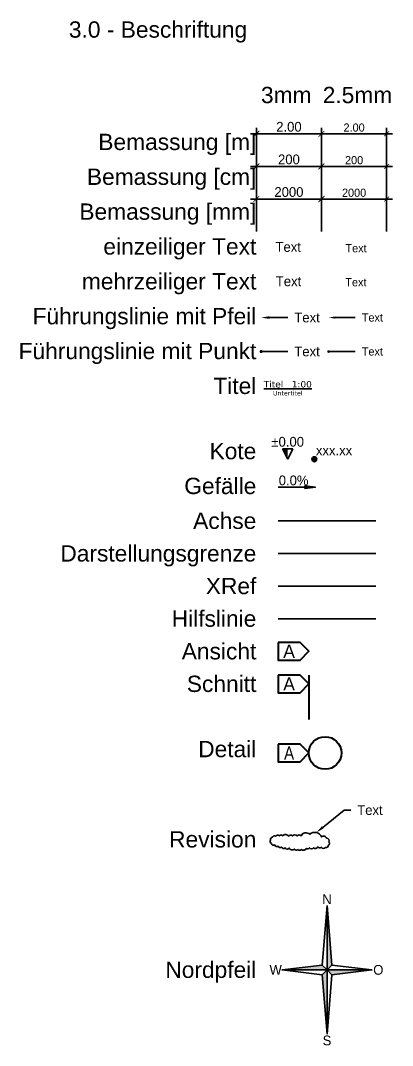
# Model space of a CAD drawing. Header units: metres. Extents: x 27 to 162, y 0 to 67.
# Drawn here: x 27.07 to 38.49, y 14.17 to 45.6 of the extents above; entities that cross this region are included whole.
import ezdxf
from ezdxf import colors
from ezdxf.entities.mleader import LeaderData, LeaderLine
from ezdxf.enums import TextEntityAlignment as Align
from ezdxf.math import Vec2, Vec3

# ---------------------------------------------------------------- set-up
doc = ezdxf.new("R2010")
doc.units = ezdxf.units.M
doc.linetypes.add('AXES', pattern=[2, 1.25, -0.25, 0.25, -0.25])
doc.linetypes.add('AXES2', pattern=[1.125, 0.75, -0.125, 0.125, -0.125])
for name, color, linetype in [('3_Beschriftung_Achse', 7, 'AXES'), ('3_Beschriftung_Bemassung', 7, 'Continuous'), ('3_Beschriftung_Darstellungsgrenze', 7, 'Continuous'), ('3_Beschriftung_Führungslinie', 7, 'Continuous'), ('3_Beschriftung_Kotierung', 7, 'Continuous'), ('3_Beschriftung_Nordpfeil', 7, 'Continuous'), ('3_Beschriftung_Text', 7, 'Continuous'), ('3_Beschriftung_Titel', 7, 'Continuous'), ('3_Beschriftung_XRef', 7, 'Continuous')]:
    doc.layers.add(name, color=color, linetype=linetype)
doc.layers.add('3_Beschriftung_Hilfslinie', color=3, linetype='Continuous', plot=False)
doc.layers.add('3_Beschriftung_Revisionswolke', color=7, linetype='Continuous', true_color=0x643b11)
doc.layers.add('3_Beschriftung_Sicht', color=7, linetype='Continuous', lineweight=30)
doc.styles.add('Arial', font='arial.ttf')
doc.styles.add('Standart S&P gross', font='ARIALN.TTF', dxfattribs={"height": 3})
doc.styles.add('Text 10.0 mm', font='verdana.ttf', dxfattribs={"height": 10})
doc.styles.add('Text 2.5 mm', font='cmunrm.ttf', dxfattribs={"height": 2.5})
doc.styles.add('Text 3.0 mm', font='cmunrm.ttf', dxfattribs={"height": 3})
doc.styles.add('Text 4.0 mm', font='cmunrm.ttf', dxfattribs={"height": 4})
doc.dimstyles.new('Bemassung 2.5 mm [cm]', dxfattribs={"dimtxt": 2.5, "dimasz": 1.5, "dimexe": 1.8, "dimexo": 0, "dimgap": 0.6, "dimtad": 1, "dimdec": 1, "dimlfac": 100, "dimzin": 9, "dimdsep": 46, "dimtxsty": 'Text 2.5 mm', "dimblk": 'ARCHTICK', "dimcen": 2.5, "dimdle": 1.8, "dimclrt": 256, "dimadec": 0, "dimazin": 0, "dimtfac": 1, "dimtdec": 1, "dimtmove": 0, "dimatfit": 2, "dimfxl": 10, "dimfxlon": 1, "dimarcsym": 0})
doc.dimstyles.new('Bemassung 2.5 mm [m]', dxfattribs={"dimtxt": 2.5, "dimasz": 1.5, "dimexe": 1.8, "dimexo": 0, "dimgap": 0.6, "dimtad": 1, "dimrnd": 0.01, "dimzin": 1, "dimdsep": 46, "dimtxsty": 'Text 2.5 mm', "dimblk": 'ARCHTICK', "dimcen": 2.5, "dimdle": 1.8, "dimclrt": 256, "dimadec": 0, "dimazin": 0, "dimtfac": 1, "dimtmove": 0, "dimatfit": 2, "dimfxl": 10, "dimfxlon": 1, "dimarcsym": 0})
doc.dimstyles.new('Bemassung 2.5 mm [mm]', dxfattribs={"dimtxt": 2.5, "dimasz": 1.5, "dimexe": 1.8, "dimexo": 0, "dimgap": 0.6, "dimtad": 1, "dimdec": 0, "dimlfac": 1000, "dimrnd": 0.5, "dimzin": 9, "dimdsep": 46, "dimtxsty": 'Text 2.5 mm', "dimblk": 'ARCHTICK', "dimcen": 2.5, "dimdle": 1.8, "dimclrt": 256, "dimadec": 0, "dimazin": 0, "dimtfac": 1, "dimtdec": 0, "dimtmove": 0, "dimatfit": 2, "dimfxl": 10, "dimfxlon": 1, "dimarcsym": 0})
doc.dimstyles.new('Bemassung 3.0 mm [cm]', dxfattribs={"dimtxt": 3, "dimasz": 1.8, "dimexe": 1.8, "dimexo": 0, "dimgap": 0.6, "dimtad": 1, "dimdec": 1, "dimlfac": 100, "dimzin": 9, "dimdsep": 46, "dimtxsty": 'Text 3.0 mm', "dimblk": 'ARCHTICK', "dimcen": 2.5, "dimdle": 1.8, "dimclrt": 256, "dimadec": 0, "dimazin": 0, "dimtfac": 1, "dimtdec": 1, "dimtmove": 0, "dimatfit": 2, "dimfxl": 10, "dimfxlon": 1, "dimarcsym": 0})
doc.dimstyles.new('Bemassung 3.0 mm [m]', dxfattribs={"dimtxt": 3, "dimasz": 1.8, "dimexe": 1.8, "dimexo": 0, "dimgap": 0.6, "dimtad": 1, "dimrnd": 0.01, "dimzin": 1, "dimdsep": 46, "dimtxsty": 'Text 3.0 mm', "dimblk": 'ARCHTICK', "dimcen": 2.5, "dimdle": 1.8, "dimclrt": 256, "dimadec": 0, "dimazin": 0, "dimtfac": 1, "dimtmove": 0, "dimatfit": 2, "dimfxl": 10, "dimfxlon": 1, "dimarcsym": 0})
doc.dimstyles.new('Bemassung 3.0 mm [mm]', dxfattribs={"dimtxt": 3, "dimasz": 1.8, "dimexe": 1.8, "dimexo": 0, "dimgap": 0.6, "dimtad": 1, "dimdec": 0, "dimlfac": 1000, "dimrnd": 0.5, "dimzin": 9, "dimdsep": 46, "dimtxsty": 'Text 3.0 mm', "dimblk": 'ARCHTICK', "dimcen": 2.5, "dimdle": 1.8, "dimclrt": 256, "dimadec": 0, "dimazin": 0, "dimtfac": 1, "dimtdec": 0, "dimtmove": 0, "dimatfit": 2, "dimfxl": 10, "dimfxlon": 1, "dimarcsym": 0})

# ---------------------------------------------------------------- blocks, each defined once
blk = doc.blocks.new('_ArchTick')
at = {"color": 0, "linetype": 'ByBlock', "const_width": 0.15}
blk.add_lwpolyline([(-0.5, -0.5), (0.5, 0.5)], dxfattribs=at)
blk = doc.blocks.new('*D16')
at = {"layer": '3_Beschriftung_Bemassung', "color": 0, "lineweight": -2, "transparency": 16777216}
for p, q in [((34.306, 40.129), (34.306, 41.309)), ((36.306, 40.129), (36.306, 41.309)), ((34.126, 41.129), (36.486, 41.129))]:
    blk.add_line(p, q, dxfattribs=at)
at = {"layer": '3_Beschriftung_Bemassung', "color": 0, "lineweight": -2, "transparency": 16777216, "xscale": 0.18, "yscale": 0.18, "zscale": 0.18, "rotation": 180}
blk.add_blockref('_ArchTick', (34.306, 41.129), dxfattribs=at)
at = {"layer": '3_Beschriftung_Bemassung', "color": 0, "lineweight": -2, "transparency": 16777216, "xscale": 0.18, "yscale": 0.18, "zscale": 0.18}
blk.add_blockref('_ArchTick', (36.306, 41.129), dxfattribs=at)
at = {"layer": '3_Beschriftung_Bemassung', "transparency": 16777216, "insert": (35.306, 41.342), "char_height": 0.3, "attachment_point": 5, "style": 'Text 3.0 mm'}
blk.add_mtext('200', dxfattribs=at)
blk = doc.blocks.new('*D17')
at = {"layer": '3_Beschriftung_Bemassung', "color": 0, "lineweight": -2, "transparency": 16777216}
for p, q in [((34.126, 42.129), (36.486, 42.129)), ((34.306, 41.129), (34.306, 42.309)), ((36.306, 41.129), (36.306, 42.309))]:
    blk.add_line(p, q, dxfattribs=at)
at = {"layer": '3_Beschriftung_Bemassung', "color": 0, "lineweight": -2, "transparency": 16777216, "xscale": 0.18, "yscale": 0.18, "zscale": 0.18, "rotation": 180}
blk.add_blockref('_ArchTick', (34.306, 42.129), dxfattribs=at)
at = {"layer": '3_Beschriftung_Bemassung', "color": 0, "lineweight": -2, "transparency": 16777216, "xscale": 0.18, "yscale": 0.18, "zscale": 0.18}
blk.add_blockref('_ArchTick', (36.306, 42.129), dxfattribs=at)
at = {"layer": '3_Beschriftung_Bemassung', "transparency": 16777216, "insert": (35.306, 42.342), "char_height": 0.3, "attachment_point": 5, "style": 'Text 3.0 mm'}
blk.add_mtext('2.00', dxfattribs=at)
blk = doc.blocks.new('*D18')
at = {"layer": '3_Beschriftung_Bemassung', "color": 0, "lineweight": -2, "transparency": 16777216}
for p, q in [((34.306, 39.129), (34.306, 40.309)), ((36.306, 39.129), (36.306, 40.309)), ((34.126, 40.129), (36.486, 40.129))]:
    blk.add_line(p, q, dxfattribs=at)
at = {"layer": '3_Beschriftung_Bemassung', "color": 0, "lineweight": -2, "transparency": 16777216, "xscale": 0.18, "yscale": 0.18, "zscale": 0.18, "rotation": 180}
blk.add_blockref('_ArchTick', (34.306, 40.129), dxfattribs=at)
at = {"layer": '3_Beschriftung_Bemassung', "color": 0, "lineweight": -2, "transparency": 16777216, "xscale": 0.18, "yscale": 0.18, "zscale": 0.18}
blk.add_blockref('_ArchTick', (36.306, 40.129), dxfattribs=at)
at = {"layer": '3_Beschriftung_Bemassung', "transparency": 16777216, "insert": (35.306, 40.342), "char_height": 0.3, "attachment_point": 5, "style": 'Text 3.0 mm'}
blk.add_mtext('2000', dxfattribs=at)
blk = doc.blocks.new('*D19')
at = {"layer": '3_Beschriftung_Bemassung', "color": 0, "lineweight": -2, "transparency": 16777216}
for p, q in [((36.306, 40.129), (36.306, 41.309)), ((38.306, 40.129), (38.306, 41.309)), ((36.126, 41.129), (38.486, 41.129))]:
    blk.add_line(p, q, dxfattribs=at)
at = {"layer": '3_Beschriftung_Bemassung', "color": 0, "lineweight": -2, "transparency": 16777216, "xscale": 0.15, "yscale": 0.15, "zscale": 0.15, "rotation": 180}
blk.add_blockref('_ArchTick', (36.306, 41.129), dxfattribs=at)
at = {"layer": '3_Beschriftung_Bemassung', "color": 0, "lineweight": -2, "transparency": 16777216, "xscale": 0.15, "yscale": 0.15, "zscale": 0.15}
blk.add_blockref('_ArchTick', (38.306, 41.129), dxfattribs=at)
at = {"layer": '3_Beschriftung_Bemassung', "transparency": 16777216, "insert": (37.306, 41.319), "char_height": 0.25, "attachment_point": 5, "style": 'Text 2.5 mm'}
blk.add_mtext('200', dxfattribs=at)
blk = doc.blocks.new('*D20')
at = {"layer": '3_Beschriftung_Bemassung', "color": 0, "lineweight": -2, "transparency": 16777216}
for p, q in [((36.126, 42.129), (38.486, 42.129)), ((36.306, 41.129), (36.306, 42.309)), ((38.306, 41.129), (38.306, 42.309))]:
    blk.add_line(p, q, dxfattribs=at)
at = {"layer": '3_Beschriftung_Bemassung', "color": 0, "lineweight": -2, "transparency": 16777216, "xscale": 0.15, "yscale": 0.15, "zscale": 0.15, "rotation": 180}
blk.add_blockref('_ArchTick', (36.306, 42.129), dxfattribs=at)
at = {"layer": '3_Beschriftung_Bemassung', "color": 0, "lineweight": -2, "transparency": 16777216, "xscale": 0.15, "yscale": 0.15, "zscale": 0.15}
blk.add_blockref('_ArchTick', (38.306, 42.129), dxfattribs=at)
at = {"layer": '3_Beschriftung_Bemassung', "transparency": 16777216, "insert": (37.306, 42.319), "char_height": 0.25, "attachment_point": 5, "style": 'Text 2.5 mm'}
blk.add_mtext('2.00', dxfattribs=at)
blk = doc.blocks.new('*D21')
at = {"layer": '3_Beschriftung_Bemassung', "color": 0, "lineweight": -2, "transparency": 16777216}
for p, q in [((36.306, 39.129), (36.306, 40.309)), ((38.306, 39.129), (38.306, 40.309)), ((36.126, 40.129), (38.486, 40.129))]:
    blk.add_line(p, q, dxfattribs=at)
at = {"layer": '3_Beschriftung_Bemassung', "color": 0, "lineweight": -2, "transparency": 16777216, "xscale": 0.15, "yscale": 0.15, "zscale": 0.15, "rotation": 180}
blk.add_blockref('_ArchTick', (36.306, 40.129), dxfattribs=at)
at = {"layer": '3_Beschriftung_Bemassung', "color": 0, "lineweight": -2, "transparency": 16777216, "xscale": 0.15, "yscale": 0.15, "zscale": 0.15}
blk.add_blockref('_ArchTick', (38.306, 40.129), dxfattribs=at)
at = {"layer": '3_Beschriftung_Bemassung', "transparency": 16777216, "insert": (37.306, 40.319), "char_height": 0.25, "attachment_point": 5, "style": 'Text 2.5 mm'}
blk.add_mtext('2000', dxfattribs=at)
blk = doc.blocks.new('_Dot')
at = {"color": 0, "linetype": 'ByBlock', "lineweight": -2}
blk.add_line((-0.5, 0), (-1, 0), dxfattribs=at)
at = {"color": 0, "linetype": 'ByBlock', "const_width": 0.5}
blk.add_lwpolyline([(-0.25, 0, 1), (0.25, 0, 1)], format="xyb", close=True, dxfattribs=at)
blk = doc.blocks.new('*U7')
h = blk.add_hatch(color=256)
h.dxf.hatch_style = 1
h.paths.add_polyline_path([(-3.2, -0.4), (-3.2, 0.4), (0, 0)])
blk.add_lwpolyline([(-3.2, -0.4), (-3.2, 0.4), (0, 0)], close=True)
blk.add_lwpolyline([(-3.2, 0), (-11.44, 0)])
at = {"style": 'Text 3.0 mm', "flags": 4}
blk.add_attdef('0.0%', (-11.25, 0.61), '', height=3, dxfattribs=at)
blk = doc.blocks.new('*U13')
at = {"ltscale": 10}
blk.add_lwpolyline([(-0.9408, 0.2688), (-0.9408, -0.2688), (-0.2688, -0.2688), (0, 0), (-0.2688, 0.2688)], close=True, dxfattribs=at)
at = {"linetype": 'AXES2', "ltscale": 10, "style": 'Text 4.0 mm', "flags": 4}
blk.add_attdef('X', text='', height=0.4, dxfattribs=at).set_placement((-0.6048, 0), align=Align.MIDDLE_CENTER)
blk = doc.blocks.new('*U14')
at = {"linetype": 'AXES2', "ltscale": 5}
blk.add_line((0, 0.269), (0, -1.086), dxfattribs=at)
at = {"ltscale": 10}
blk.add_lwpolyline([(-0.941, 0.269), (-0.941, -0.269), (-0.269, -0.269), (0, 0), (-0.269, 0.269)], close=True, dxfattribs=at)
at = {"linetype": 'AXES2', "ltscale": 10, "style": 'Text 4.0 mm', "flags": 4}
blk.add_attdef('X', text='', height=0.4, dxfattribs=at).set_placement((-0.605, 0), align=Align.MIDDLE_CENTER)
blk = doc.blocks.new('*U15')
h = blk.add_hatch(color=256)
h.dxf.hatch_style = 1
h.paths.add_polyline_path([(0, 19.69), (0, 0), (1.48, 1.48)])
h = blk.add_hatch(color=256)
h.dxf.hatch_style = 1
h.paths.add_polyline_path([(-1.48, 1.48), (-13.78, 0), (0, 0)])
h = blk.add_hatch(color=256)
h.dxf.hatch_style = 1
h.paths.add_polyline_path([(0, 0), (-1.48, -1.48), (0, -19.69)])
h = blk.add_hatch(color=256)
h.dxf.hatch_style = 1
h.paths.add_polyline_path([(13.78, 0), (0, 0), (1.48, -1.48)])
for points in [[(0, 19.69), (-1.48, 1.48), (0, 0), (1.48, 1.48), (0, 19.69)], [(0, 19.69), (0, 0)], [(-1.48, 1.48), (-13.78, 0), (-1.48, -1.48)], [(0, 0), (-13.78, 0)], [(0, -19.69), (-1.48, -1.48), (0, 0), (1.48, -1.48), (0, -19.69)], [(0, -19.69), (0, 0)], [(0, 0), (13.78, 0)], [(1.48, 1.48), (13.78, 0), (1.48, -1.48)]]:
    blk.add_lwpolyline(points)
at = {"style": 'Text 3.0 mm'}
for s, p in [('N', (0, 21.65)), ('W', (-15.75, 0)), ('O', (15.75, 0)), ('S', (0, -21.65))]:
    blk.add_text(s, height=3, dxfattribs=at).set_placement(p, align=Align.MIDDLE)
blk = doc.blocks.new('w_Beschriftung_Titel')
at = {"style": 'Text 10.0 mm'}
for tag, height, p in [('TITEL', 10, (0, 0)), ('UNTERTITEL', 7, (0, -13.8))]:
    blk.add_attdef(tag, text='', height=height, dxfattribs=at).set_placement(p, align=Align.MIDDLE)
blk = doc.blocks.new('*U10')
h = blk.add_hatch(color=256)
h.dxf.hatch_style = 1
edge = h.paths.add_edge_path()
edge.add_arc((0, 0), 0.75, 0, 360)
blk.add_circle((0, 0), 0.75)
at = {"style": 'Text 3.0 mm', "flags": 8}
blk.add_attdef('HÖHE', (0.47, 1.19), '', height=3, dxfattribs=at)
blk = doc.blocks.new('*U12')
at = {"ltscale": 10}
blk.add_lwpolyline([(-14.408, 2.688), (-14.408, -2.688), (-7.688, -2.688), (-5, 0), (-7.688, 2.688)], close=True, dxfattribs=at)
at = {"linetype": 'AXES2', "ltscale": 10, "style": 'Standart S&P gross', "flags": 4}
blk.add_attdef('X', text='', height=4, dxfattribs=at).set_placement((-11.048, 0), align=Align.MIDDLE_CENTER)
blk = doc.blocks.new('w_Beschriftung_Höhenkote_Schnitt')
blk.add_hatch(color=256).paths.add_polyline_path([(-1.6, 3.2), (0, 3.2), (0, 0)])
for p, q in [((0, 0), (-1.6, 3.2)), ((-1.6, 3.2), (1.6, 3.2)), ((1.6, 3.2), (0, 0))]:
    blk.add_line(p, q)
at = {"style": 'Text 3.0 mm', "flags": 12}
blk.add_attdef('%%P0.00', text='', height=3, dxfattribs=at).set_placement((0, 3.85), align=Align.CENTER)

msp = doc.modelspace()

# ---------------------------------------------------------------- linework, layer by layer
at = {"layer": '3_Beschriftung_Achse', "ltscale": 10}
msp.add_lwpolyline([(37.9747, 30.2588), (34.9747, 30.2588)], dxfattribs=at)
at = {"layer": '3_Beschriftung_Darstellungsgrenze', "ltscale": 10}
msp.add_lwpolyline([(37.9747, 29.2588), (34.9747, 29.2588)], dxfattribs=at)
at = {"layer": '3_Beschriftung_Hilfslinie'}
msp.add_lwpolyline([(34.9747, 27.2588), (37.9747, 27.2588)], dxfattribs=at)
at = {"layer": '3_Beschriftung_Revisionswolke'}
msp.add_lwpolyline([(36.4569, 20.5286, 0.5205671), (36.3092, 20.568, 0.5205671), (36.3092, 20.568, 0.5205671), (35.9447, 20.6467, 0.5205671), (35.9447, 20.6467, 0.5205671), (35.6788, 20.5975, 0.5205671), (35.6788, 20.5975, 0.5205671), (35.5606, 20.5975, 0.5205671), (35.5606, 20.5975, 0.5205671), (35.4128, 20.5975, 0.5205671), (35.4128, 20.5975, 0.5205671), (35.2946, 20.5877, 0.5205671), (35.2946, 20.5877, 0.5205671), (35.1173, 20.5975, 0.5205671), (35.1173, 20.5975, 0.5205671), (35.009, 20.5975, 0.5205671), (35.009, 20.5975, 0.5205671), (34.9006, 20.5877, 0.5205671), (34.9006, 20.5877, 0.5205671), (34.8021, 20.5581, 0.5205671), (34.8021, 20.5581, 0.5205671), (34.743, 20.4695, 0.5205671), (34.743, 20.4695, 0.5205671), (34.7627, 20.3711, 0.5205671), (34.7627, 20.3711, 0.5205671), (34.8711, 20.3219, 0.5205671), (34.8711, 20.3219, 0.5205671), (34.9794, 20.2825, 0.5205671), (34.9794, 20.2825, 0.5205671), (35.0779, 20.253, 0.5205671), (35.0779, 20.253, 0.5205671), (35.1863, 20.2333, 0.5205671), (35.1863, 20.2333, 0.5205671), (35.3143, 20.2234, 0.5205671), (35.3143, 20.2234, 0.5205671), (35.4719, 20.1939, 0.5205671), (35.4719, 20.1939, 0.5205671), (35.5803, 20.184, 0.5205671), (35.5803, 20.184, 0.5205671), (35.6886, 20.184, 0.5205671), (35.6886, 20.184, 0.5205671), (35.8364, 20.2136, 0.5205671), (35.8364, 20.2136, 0.5205671), (35.9349, 20.2333, 0.5205671), (35.9349, 20.2333, 0.5205671), (36.0629, 20.2333, 0.5205671), (36.0629, 20.2333, 0.5205671), (36.191, 20.2628, 0.5205671), (36.191, 20.2628, 0.5205671), (36.2993, 20.253, 0.5205671), (36.2993, 20.253, 0.5205671), (36.4274, 20.2431, 0.5205671), (36.4274, 20.2431, 0.5205671), (36.516, 20.312, 0.5205671), (36.516, 20.312, 0.5205671), (36.5357, 20.4105, 0.5205671), (36.5357, 20.4105, 0.5205671)], format="xyb", close=True, dxfattribs=at)
at = {"layer": '3_Beschriftung_Sicht'}
msp.add_circle((36.4155, 23.1408), 0.5, dxfattribs=at)
at = {"layer": '3_Beschriftung_XRef', "ltscale": 10}
msp.add_lwpolyline([(37.9747, 28.2588), (34.9747, 28.2588)], dxfattribs=at)

# ---------------------------------------------------------------- block references
at = {"layer": '3_Beschriftung_Kotierung'}
ref = msp.add_blockref('w_Beschriftung_Höhenkote_Schnitt', (35.268, 32.1492), dxfattribs=dict(at, xscale=0.1, yscale=0.1, zscale=0.1))
ref.add_attrib('%%P0.00', '%%p0.00', dxfattribs={"layer": '0', "height": 0.3, "style": 'Text 3.0 mm'}).set_placement((35.268, 32.5344), align=Align.CENTER)
ref = msp.add_blockref('*U10', (36.0867, 32.1492), dxfattribs=dict(at, xscale=0.1, yscale=0.1, zscale=0.1))
ref.add_attrib('HÖHE', 'xxx.xx', (36.1338, 32.2683), dxfattribs={"layer": '0', "height": 0.3, "style": 'Text 3.0 mm'})
ref = msp.add_blockref('*U7', (36.1182, 31.2888), dxfattribs=dict(at, xscale=0.1, yscale=0.1, zscale=0.1))
ref.add_attrib('0.0%', '0.0%', (34.9931, 31.3502), dxfattribs={"layer": '0', "height": 0.3, "style": 'Text 3.0 mm'})
at = {"layer": '3_Beschriftung_Nordpfeil', "xscale": 0.1, "yscale": 0.1, "zscale": 0.1}
msp.add_blockref('*U15', (36.4747, 16.4905), dxfattribs=at)
at = {"layer": '3_Beschriftung_Sicht'}
ref = msp.add_blockref('*U13', (35.9155, 26.2588), dxfattribs=at)
ref.add_attrib('X', 'A', dxfattribs={"layer": '0', "linetype": 'AXES2', "ltscale": 10, "height": 0.4, "style": 'Text 4.0 mm'}).set_placement((35.3107, 26.2588), align=Align.MIDDLE_CENTER)
ref = msp.add_blockref('*U14', (35.9155, 25.2588), dxfattribs=at)
ref.add_attrib('X', 'A', dxfattribs={"layer": '0', "linetype": 'AXES2', "ltscale": 10, "height": 0.4, "style": 'Text 4.0 mm'}).set_placement((35.3107, 25.2588), align=Align.MIDDLE_CENTER)
ref = msp.add_blockref('*U12', (36.4155, 23.1408), dxfattribs=dict(at, xscale=0.1, yscale=0.1, zscale=0.1))
ref.add_attrib('X', 'A', dxfattribs={"layer": '0', "linetype": 'AXES2', "ltscale": 10, "height": 0.4, "style": 'Standart S&P gross'}).set_placement((35.3107, 23.1408), align=Align.MIDDLE_CENTER)
at = {"layer": '3_Beschriftung_Titel', "xscale": 0.02, "yscale": 0.02, "zscale": 0.02}
msp.add_blockref('w_Beschriftung_Titel', (35.2716, 34.4519), dxfattribs=at).add_auto_attribs({'TITEL': '%%uTitel   1:00', 'UNTERTITEL': 'Untertitel'})

# ---------------------------------------------------------------- texts
at = {"color": 122, "style": 'Arial'}
msp.add_text('3.0 - Beschriftung', height=0.5, dxfattribs=at).set_placement((34.0246, 45.3267), align=Align.MIDDLE_RIGHT)
at = {"color": 60, "style": 'Arial'}
for s, p in [('3mm', (35.9996, 43.3187)), ('2.5mm', (38.4774, 43.3187)), ('Bemassung [m]', (34.3059, 41.8806)), ('Bemassung [cm]', (34.3059, 40.8119)), ('Bemassung [mm]', (34.3059, 39.7431)), ('einzeiliger Text', (34.3059, 38.6743)), ('mehrzeiliger Text', (34.3059, 37.6055)), ('Führungslinie mit Pfeil', (34.3059, 36.5368)), ('Führungslinie mit Punkt', (34.3059, 35.468)), ('Titel', (34.3059, 34.3992)), ('Kote', (34.3059, 32.3992)), ('Gefälle', (34.3059, 31.3305)), ('Achse', (34.3059, 30.2617)), ('Darstellungsgrenze', (34.3059, 29.2617)), ('XRef', (34.3059, 28.2617)), ('Hilfslinie', (34.3059, 27.2617)), ('Ansicht', (34.3059, 26.2617)), ('Schnitt', (34.3059, 25.2617)), ('Detail', (34.3059, 23.2617)), ('Revision', (34.3059, 20.4934)), ('Nordpfeil', (34.3059, 16.4934))]:
    msp.add_text(s, height=0.5, dxfattribs=at).set_placement(p, align=Align.MIDDLE_RIGHT)
at = {"layer": '3_Beschriftung_Text'}
for height, style, p in [(0.3, 'Text 3.0 mm', (34.8936, 38.5095)), (0.25, 'Text 2.5 mm', (37.0402, 38.4952))]:
    msp.add_text('Text', height=height, dxfattribs=dict(at, style=style)).set_placement(p)
at = {"layer": '3_Beschriftung_Text', "attachment_point": 1}
for insert, char_height, width, style in [((34.9033, 37.7561), 0.3, 1.441152, 'Text 3.0 mm'), ((37.0365, 37.7022), 0.25, 1.36234, 'Text 2.5 mm')]:
    msp.add_mtext('Text', dxfattribs=dict(at, insert=insert, char_height=char_height, width=width, style=style))

# ---------------------------------------------------------------- dimensions: what is measured, and where the dimension line sits
at = {"layer": '3_Beschriftung_Bemassung'}
for base, p1, p2, dimstyle, picture, middle in [((36.3059, 42.129), (34.3059, 41.129), (36.3059, 41.129), 'Bemassung 3.0 mm [m]', '*D17', (35.3059, 42.3421)), ((38.3059, 42.129), (36.3059, 41.129), (38.3059, 41.129), 'Bemassung 2.5 mm [m]', '*D20', (37.3059, 42.3192)), ((36.3059, 41.129), (34.3059, 40.129), (36.3059, 40.129), 'Bemassung 3.0 mm [cm]', '*D16', (35.3059, 41.3421)), ((38.3059, 41.129), (36.3059, 40.129), (38.3059, 40.129), 'Bemassung 2.5 mm [cm]', '*D19', (37.3059, 41.3192)), ((36.3059, 40.129), (34.3059, 39.129), (36.3059, 39.129), 'Bemassung 3.0 mm [mm]', '*D18', (35.3059, 40.3421)), ((38.3059, 40.129), (36.3059, 39.129), (38.3059, 39.129), 'Bemassung 2.5 mm [mm]', '*D21', (37.3059, 40.3192))]:
    dim = msp.add_linear_dim(base=base, p1=p1, p2=p2, dimstyle=dimstyle, dxfattribs=at)
    dim.commit()
    dim.dimension.update_dxf_attribs({"geometry": picture, "text_midpoint": middle})

# ---------------------------------------------------------------- leaders
at = {"layer": '3_Beschriftung_Führungslinie'}
ml = msp.add_multileader_mtext('Standard', dxfattribs=at)
ml.set_content('Text', color=256, style='Text 3.0 mm')
ml.set_leader_properties()
ml.build(insert=Vec2(0, 0))
ml.multileader.update_dxf_attribs({"text_left_attachment_type": 2, "text_right_attachment_type": 2, "dogleg_length": 2, "arrow_head_size": 0.25, "scale": 0.1})
ctx = ml.context
ctx.base_point, ctx.scale, ctx.char_height, ctx.arrow_head_size, ctx.landing_gap_size, ctx.plane_origin = Vec3(35.2716, 36.4936), 0.1, 0.3, 0.25, 0.2, Vec3(34.0927, 36.4936)
ctx.left_attachment, ctx.right_attachment = 2, 2
notes = []
notes.append((ctx, [(0, (1, 1, 0), (35.0716, 36.4936), (1, 0), 0.2, [(0, [(34.453, 36.4936)], 0, [])])]))
ctx.mtext.insert, ctx.mtext.flow_direction = Vec3(35.4716, 36.6461), 5
ml = msp.add_multileader_mtext('Standard', dxfattribs=at)
ml.set_content('Text', color=256, style='Text 2.5 mm')
ml.set_leader_properties()
ml.build(insert=Vec2(0, 0))
ml.multileader.update_dxf_attribs({"text_left_attachment_type": 2, "text_right_attachment_type": 2, "dogleg_length": 2, "arrow_head_size": 0.208, "scale": 0.1})
ctx = ml.context
ctx.base_point, ctx.scale, ctx.char_height, ctx.arrow_head_size, ctx.landing_gap_size, ctx.plane_origin = Vec3(37.3422, 36.4936), 0.1, 0.25, 0.208, 0.2, Vec3(36.1633, 36.4936)
ctx.left_attachment, ctx.right_attachment = 2, 2
notes.append((ctx, [(0, (1, 1, 0), (37.1422, 36.4936), (1, 0), 0.2, [(0, [(36.5236, 36.4936)], 0, [])])]))
ctx.mtext.insert, ctx.mtext.flow_direction = Vec3(37.5422, 36.6207), 5
ml = msp.add_multileader_mtext('Standard', dxfattribs=at)
ml.set_content('Text', color=256, style='Text 3.0 mm')
ml.set_leader_properties()
ml.set_arrow_properties(name='DOT')
ml.build(insert=Vec2(0, 0))
ml.multileader.update_dxf_attribs({"text_left_attachment_type": 2, "text_right_attachment_type": 2, "dogleg_length": 2, "arrow_head_size": 0.1, "scale": 0.1})
ctx = ml.context
ctx.base_point, ctx.scale, ctx.char_height, ctx.arrow_head_size, ctx.landing_gap_size, ctx.plane_origin = Vec3(35.2716, 35.4519), 0.1, 0.3, 0.1, 0.2, Vec3(34.0927, 35.4519)
ctx.left_attachment, ctx.right_attachment = 2, 2
notes.append((ctx, [(0, (1, 1, 0), (35.0716, 35.4519), (1, 0), 0.2, [(0, [(34.453, 35.4519)], 0, [])])]))
ctx.mtext.insert, ctx.mtext.flow_direction = Vec3(35.4716, 35.6044), 5
ml = msp.add_multileader_mtext('Standard', dxfattribs=at)
ml.set_content('Text', color=256, style='Text 2.5 mm')
ml.set_leader_properties()
ml.set_arrow_properties(name='DOT')
ml.build(insert=Vec2(0, 0))
ml.multileader.update_dxf_attribs({"text_left_attachment_type": 2, "text_right_attachment_type": 2, "dogleg_length": 2, "arrow_head_size": 0.083, "scale": 0.1})
ctx = ml.context
ctx.base_point, ctx.scale, ctx.char_height, ctx.arrow_head_size, ctx.landing_gap_size, ctx.plane_origin = Vec3(37.3422, 35.4519), 0.1, 0.25, 0.083, 0.2, Vec3(36.1633, 35.4519)
ctx.left_attachment, ctx.right_attachment = 2, 2
notes.append((ctx, [(0, (1, 1, 0), (37.1422, 35.4519), (1, 0), 0.2, [(0, [(36.5236, 35.4519)], 0, [])])]))
ctx.mtext.insert, ctx.mtext.flow_direction = Vec3(37.5422, 35.579), 5
at = {"layer": '3_Beschriftung_Revisionswolke'}
ml = msp.add_multileader_mtext('Standard', dxfattribs=at)
ml.set_content('Text', color=256, style='Text 3.0 mm')
ml.set_leader_properties()
ml.build(insert=Vec2(0, 0))
ml.multileader.update_dxf_attribs({"text_left_attachment_type": 2, "text_right_attachment_type": 2, "dogleg_length": 2, "arrow_head_size": 0.25, "scale": 0.1})
ctx = ml.context
ctx.base_point, ctx.scale, ctx.char_height, ctx.arrow_head_size, ctx.landing_gap_size, ctx.plane_origin = Vec3(37.2026, 21.3877), 0.1, 0.3, 0.25, 0.2, Vec3(36.1474, 20.7022)
ctx.left_attachment, ctx.right_attachment = 2, 2
notes.append((ctx, [(0, (1, 1, 0), (37.0026, 21.3877), (1, 0), 0.2, [(0, [(36.1474, 20.7022)], 0, [])])]))
ctx.mtext.insert, ctx.mtext.flow_direction = Vec3(37.4026, 21.5401), 5
for ctx, leaders in notes:
    for number, flags, end, landing, length, lines in leaders:
        leader = LeaderData()
        leader.index, (leader.has_last_leader_line, leader.has_dogleg_vector, leader.attachment_direction) = number, flags
        leader.last_leader_point, leader.dogleg_vector, leader.dogleg_length = Vec3(end), Vec3(landing), length
        for number, points, colour, breaks in lines:
            line = LeaderLine()
            line.index, line.vertices, line.color, line.breaks = number, Vec3.list(points), colors.encode_raw_color(colour), breaks
            leader.lines.append(line)
        ctx.leaders.append(leader)

doc.saveas('drawing.dxf')
